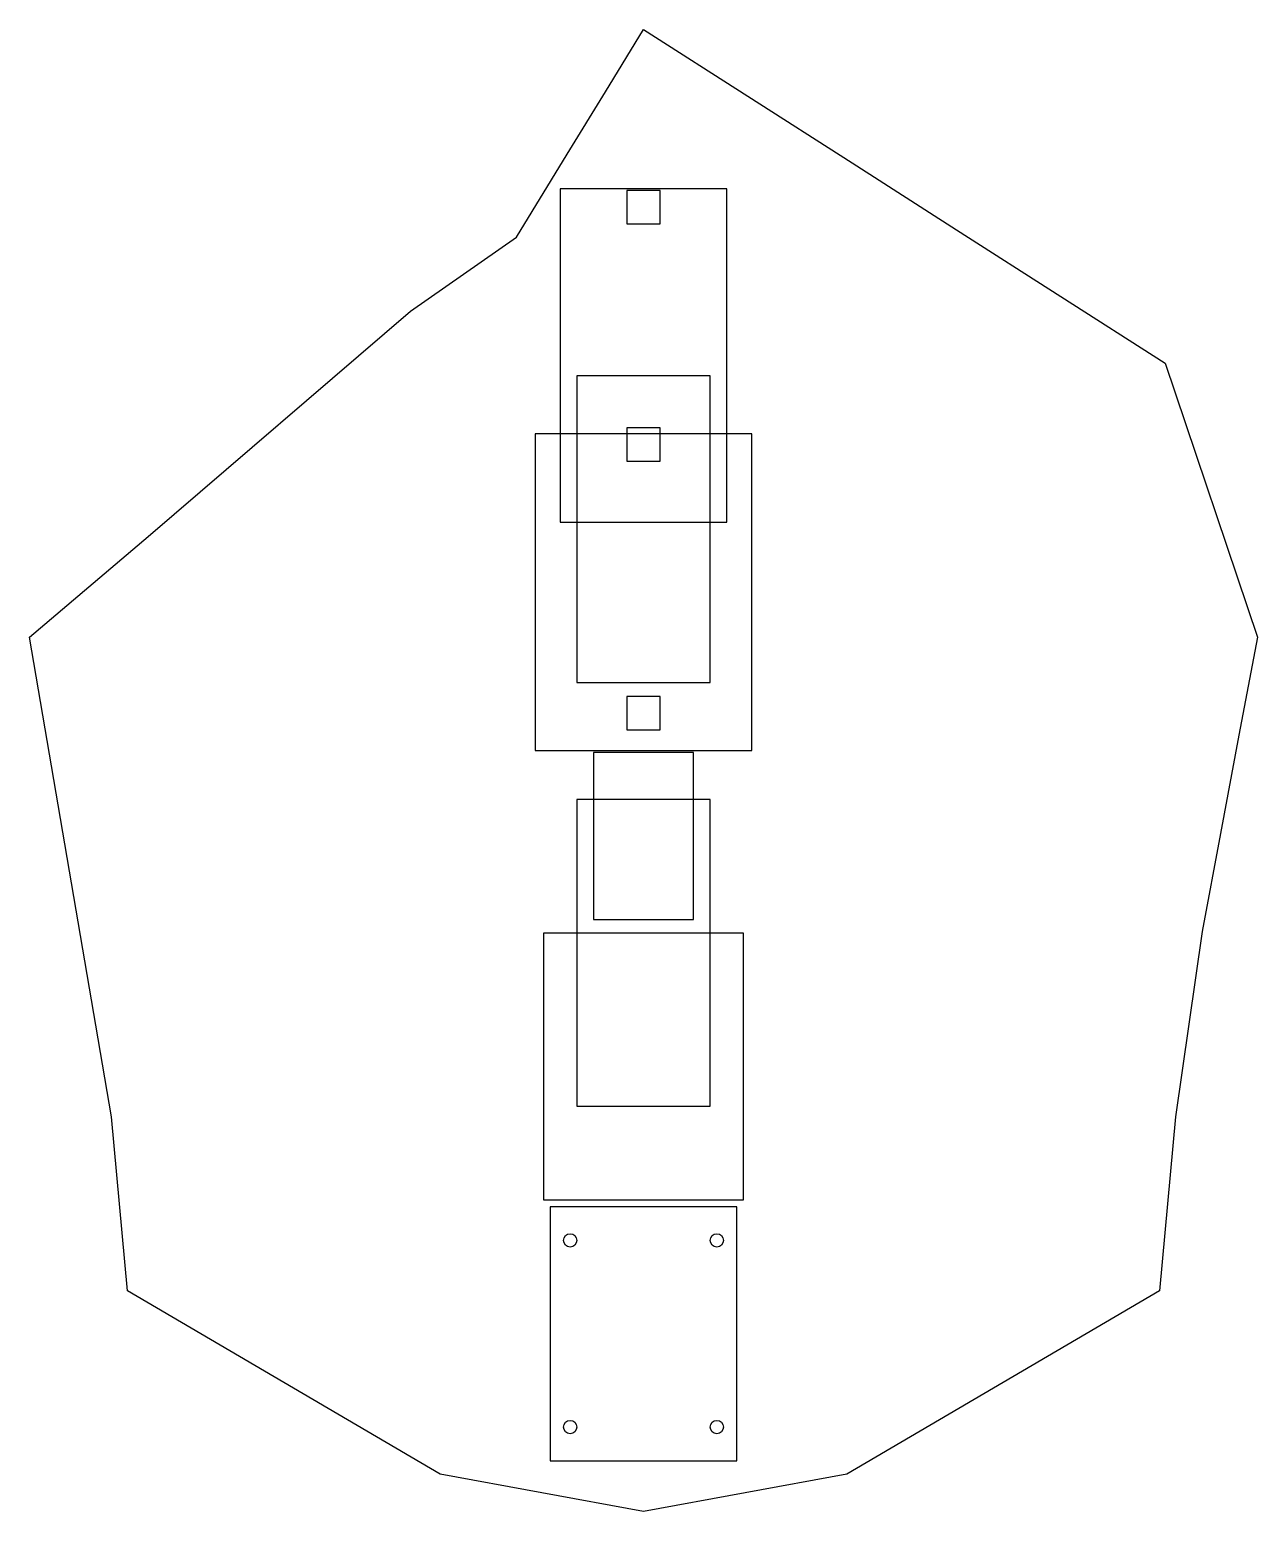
# Model space of a CAD drawing. Header units: millimetres. Extents: x -184 to 184, y -222 to 222.
import ezdxf

# ---------------------------------------------------------------- set-up
doc = ezdxf.new("R2010")
doc.units = ezdxf.units.MM
for name, color, linetype in [('ANTENNA', 7, 'Continuous'), ('ARDUINO_POCKET', 7, 'Continuous'), ('BODY_OUTLINE', 7, 'Continuous'), ('BOLT_HOLES', 7, 'Continuous'), ('BRIDGE_PICKUP', 7, 'Continuous'), ('BRIDGE_ROUTE', 7, 'Continuous'), ('CONTROL_PLATE', 7, 'Continuous'), ('NECK_PICKUP', 7, 'Continuous'), ('NECK_POCKET', 7, 'Continuous'), ('OUTPUT_JACK', 7, 'Continuous'), ('PI_CAVITY', 7, 'Continuous'), ('USB_PORT', 7, 'Continuous')]:
    doc.layers.add(name, color=color, linetype=linetype)

msp = doc.modelspace()

# ---------------------------------------------------------------- linework, layer by layer
at = {"layer": 'ANTENNA'}
msp.add_lwpolyline([(-15, -44.65), (15, -44.65), (15, 5.35), (-15, 5.35)], close=True, dxfattribs=at)
at = {"layer": 'ARDUINO_POCKET'}
msp.add_lwpolyline([(-30, -128.75), (30, -128.75), (30, -48.75), (-30, -48.75)], close=True, dxfattribs=at)
at = {"layer": 'BODY_OUTLINE'}
msp.add_lwpolyline([(0, 222.25), (31.3055, 202.2475), (62.611, 182.245), (93.9165, 162.2425), (125.222, 142.24), (156.5275, 122.2375), (184.15, 40.005), (178.6255, 10.556875), (173.101, -18.89125), (167.5765, -48.339375), (159.639, -103.901875), (157.226, -130.01625), (154.813, -156.130625), (60.96, -211.1375), (0, -222.25), (-60.96, -211.1375), (-154.813, -156.130625), (-157.226, -130.01625), (-159.639, -103.901875), (-184.15, 40.005), (-166.37, 55.118), (-148.59, 70.231), (-69.85, 137.795), (-38.1, 160.02), (-22.86, 184.912), (-11.43, 203.581), (0, 222.25)], close=True, dxfattribs=at)
at = {"layer": 'BOLT_HOLES'}
for centre in [(-22, -140.95), (22, -140.95), (-22, -196.95), (22, -196.95)]:
    msp.add_circle(centre, 2, dxfattribs=at)
at = {"layer": 'BRIDGE_PICKUP'}
msp.add_lwpolyline([(-20, 26.35), (20, 26.35), (20, 118.35), (-20, 118.35)], close=True, dxfattribs=at)
at = {"layer": 'BRIDGE_ROUTE'}
msp.add_lwpolyline([(-5, 92.75), (5, 92.75), (5, 102.75), (-5, 102.75)], close=True, dxfattribs=at)
at = {"layer": 'CONTROL_PLATE'}
msp.add_lwpolyline([(-25, 74.45), (25, 74.45), (25, 174.45), (-25, 174.45)], close=True, dxfattribs=at)
at = {"layer": 'NECK_PICKUP'}
msp.add_lwpolyline([(-20, -100.65), (20, -100.65), (20, -8.65), (-20, -8.65)], close=True, dxfattribs=at)
at = {"layer": 'NECK_POCKET'}
msp.add_lwpolyline([(-27.95, -207.05), (27.95, -207.05), (27.95, -130.85), (-27.95, -130.85)], close=True, dxfattribs=at)
at = {"layer": 'OUTPUT_JACK'}
msp.add_lwpolyline([(-5, 163.95), (5, 163.95), (5, 173.95), (-5, 173.95)], close=True, dxfattribs=at)
at = {"layer": 'PI_CAVITY'}
msp.add_lwpolyline([(-32.5, 5.95), (32.5, 5.95), (32.5, 100.95), (-32.5, 100.95)], close=True, dxfattribs=at)
at = {"layer": 'USB_PORT'}
msp.add_lwpolyline([(-5, 12.15), (5, 12.15), (5, 22.15), (-5, 22.15)], close=True, dxfattribs=at)

doc.saveas('drawing.dxf')
